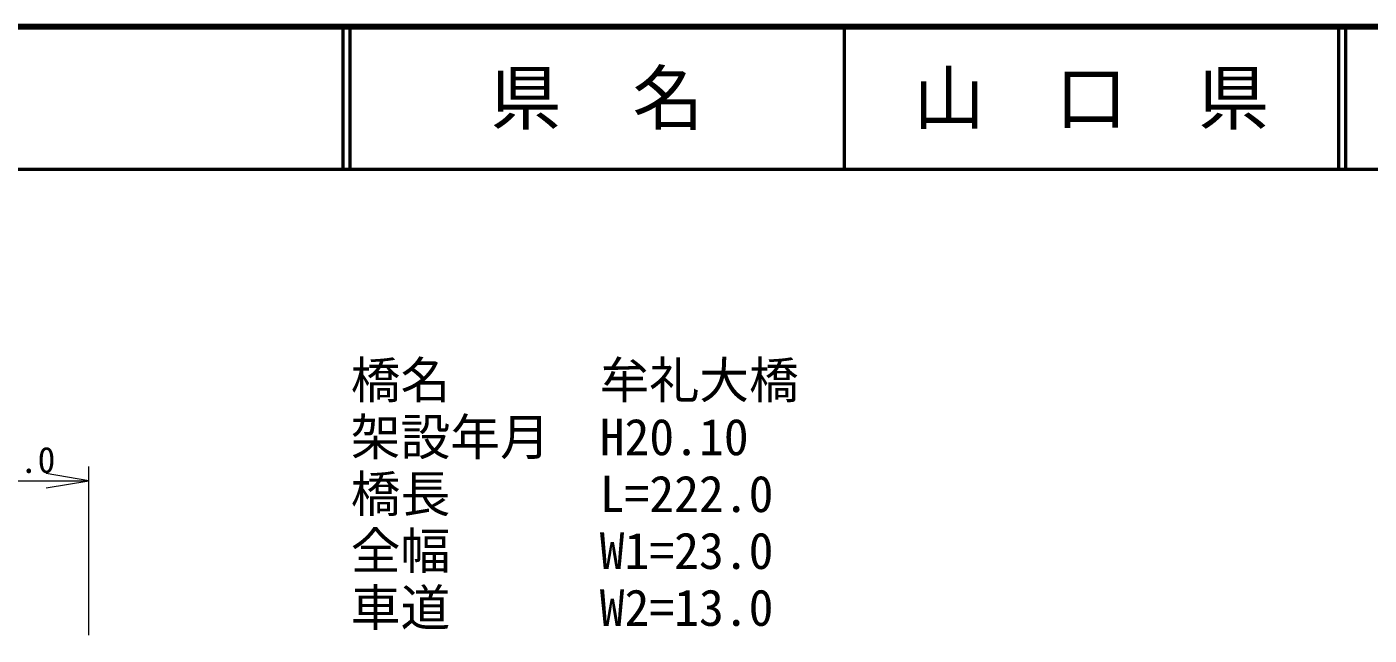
# Model space of a CAD drawing. Units: millimetres, scale not verified. Extents: x 40000 to 680000, y 20000 to 380000.
# Drawn here: x 275546 to 369916, y 337227 to 380000 of the extents above; entities that cross this region are included whole.
import ezdxf
from ezdxf.enums import TextEntityAlignment as Align

# ---------------------------------------------------------------- set-up
doc = ezdxf.new("R2010")
doc.units = ezdxf.units.MM
doc.header["$LTSCALE"] = 1000
for name, color, linetype, lineweight in [('M-STR-HTXT', 7, 'Continuous', 13), ('M-TTL', 2, 'Continuous', 140), ('M-TTL-LINE', 7, 'Continuous', 50), ('M-TTL-TXT', 7, 'Continuous', 25)]:
    doc.layers.add(name, color=color, linetype=linetype, lineweight=lineweight)
doc.styles.add('ＭＳ ゴシック', font='')
doc.styles.get('ＭＳ ゴシック').set_extended_font_data('MS Gothic')

# ---------------------------------------------------------------- blocks, each defined once
blk = doc.blocks.new('open_arrow')
at = {"color": 0, "linetype": 'Continuous', "lineweight": -2}
blk.add_lwpolyline([(7.5, 1.25), (0, 0), (7.5, -1.25)], dxfattribs=at)

msp = doc.modelspace()

# ---------------------------------------------------------------- linework, layer by layer
at = {"layer": 'M-STR-HTXT'}
for p, q in [((279905, 337227), (279905, 349085)), ((253950, 348085), (279905, 348085))]:
    msp.add_line(p, q, dxfattribs=at)
at = {"layer": 'M-TTL'}
msp.add_line((680000, 380000), (40000, 380000), dxfattribs=at)
at = {"layer": 'M-TTL-LINE'}
for p, q in [((297750, 380000), (297750, 370000)), ((298250, 380000), (298250, 370000)), ((333000, 380000), (333000, 370000)), ((367750, 380000), (367750, 370000)), ((368250, 380000), (368250, 370000)), ((40000, 370000), (680000, 370000))]:
    msp.add_line(p, q, dxfattribs=at)

# ---------------------------------------------------------------- block references
at = {"layer": 'M-STR-HTXT', "xscale": 400, "yscale": 400, "rotation": 180}
msp.add_blockref('open_arrow', (279905, 348085), dxfattribs=at)

# ---------------------------------------------------------------- texts
at = {"layer": 'M-STR-HTXT', "style": 'ＭＳ ゴシック'}
for s, p in [('橋名\u3000\u3000\u3000牟礼大橋', (298318, 356447)), ('架設年月\u3000H20.10', (298318, 352447)), ('橋長\u3000\u3000\u3000L=222.0', (298318, 348447)), ('全幅\u3000\u3000\u3000W1=23.0', (298318, 344447)), ('車道\u3000\u3000\u3000W2=13.0', (298318, 340447))]:
    msp.add_text(s, height=2566, dxfattribs=at).set_placement(p, align=Align.TOP_LEFT)
msp.add_text('転落防止柵\u3000L=26.0', height=1833, dxfattribs=at).set_placement((266311, 348085), align=Align.BOTTOM_CENTER)
at = {"layer": 'M-TTL-TXT', "style": 'ＭＳ ゴシック'}
for s, p in [('県\u3000名', (315625, 375000)), ('山\u3000口\u3000県', (350375, 375000))]:
    msp.add_text(s, height=3666, dxfattribs=at).set_placement(p, align=Align.MIDDLE_CENTER)

doc.saveas('drawing.dxf')
